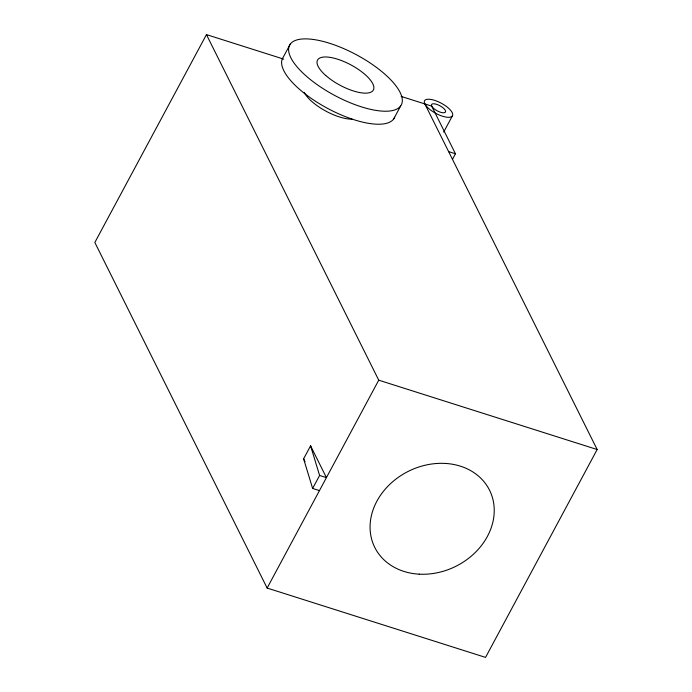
<?xml version="1.0" encoding="UTF-8"?>
<svg xmlns="http://www.w3.org/2000/svg" width="692" height="692" viewBox="0 0 692 692"><rect width="100%" height="100%" fill="white"/><g stroke="black" fill="none" stroke-linecap="round" stroke-linejoin="round"><path stroke-width="1.04" d="M283.72 59.131L206.45 34.6L94.839 242.477L267.138 588.053L485.55 657.4L597.161 449.523L424.862 103.947M290.242 44.158L283.262 57.151A63.335 23.061 28.2 0 0 327.307 108.237A63.335 23.061 28.2 0 0 394.656 117.199M393.687 118.955L400.659 105.963A63.335 23.061 28.2 0 0 329.608 43.285A63.335 23.061 28.2 0 0 306.08 75.938A63.335 23.061 28.2 0 0 400.659 105.963M443.693 132.068L452.317 116.005A15.83 5.761 28.2 0 0 434.559 100.331A15.83 5.761 28.2 0 0 428.677 108.497A15.83 5.761 28.2 0 0 452.317 116.005M452.412 159.445L455.457 153.78L431.687 106.11L401.17 96.422M319.453 490.611L312.628 488.448L303.606 458.831L310.587 445.838L326.425 477.618L319.6 475.456L310.587 445.838M312.628 488.448L319.6 475.456M267.138 588.053L378.74 380.176L206.45 34.6M448.632 151.609L455.457 153.78M378.74 380.176L597.161 449.523M303.606 458.831L305.051 461.72M352.012 119.145A31.668 11.53 28.2 0 1 304.195 92.382M325.768 75.506A31.668 11.53 28.2 0 0 373.057 90.514A31.668 11.53 28.2 0 0 337.532 59.175A31.668 11.53 28.2 0 0 325.768 75.506M433.599 108.385A7.915 2.88 28.2 0 0 445.414 112.139A7.915 2.88 28.2 0 0 436.54 104.31A7.915 2.88 28.2 0 0 433.599 108.385M419.17 574.161A64.122 53.102 -26.5 0 0 491.216 493.993A64.122 53.102 -26.5 0 0 386.058 488.215A64.122 53.102 -26.5 0 0 419.17 574.161"/></g></svg>
